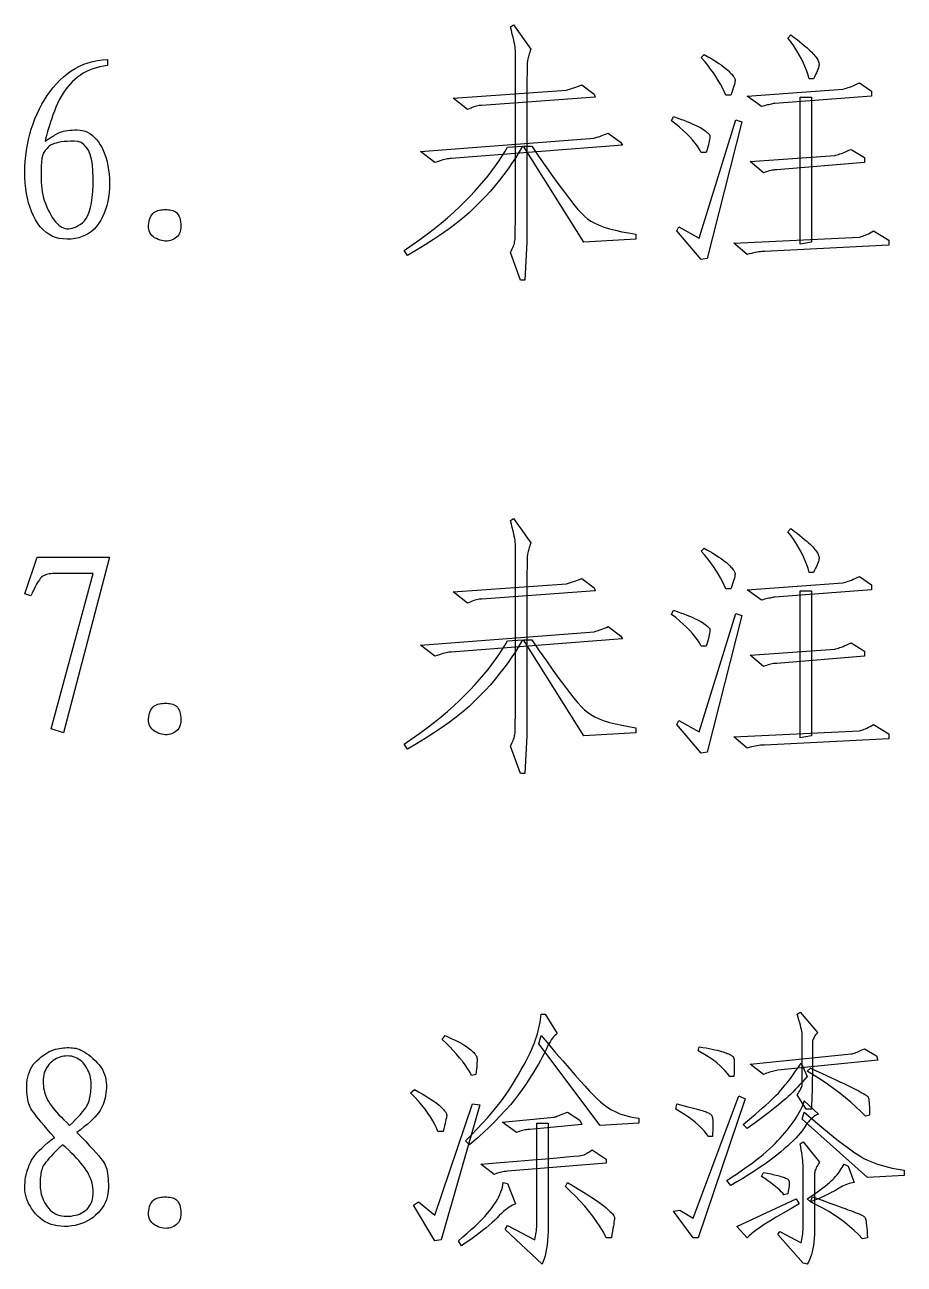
# Model space of a CAD drawing. Extents: x 0 to 420, y 0 to 297.
# Drawn here: x 58.47 to 73.63, y 18.81 to 40.15 of the extents above; entities that cross this region are included whole.
import ezdxf

# ---------------------------------------------------------------- set-up
doc = ezdxf.new("R2010")
doc.units = 0

msp = doc.modelspace()

# ---------------------------------------------------------------- linework, layer by layer
at = {"color": 7, "lineweight": 25}
for points in [[(66.921, 36.45), (66.923, 36.483), (66.924, 36.546), (66.925, 36.637), (66.927, 36.756), (66.928, 36.904), (66.928, 37.081), (66.929, 37.287), (66.929, 37.521), (66.93, 37.784), (66.93, 38.076), (66.93, 38.367), (66.93, 38.63), (66.93, 38.863), (66.93, 39.068), (66.93, 39.244), (66.93, 39.392), (66.93, 39.51), (66.93, 39.6), (66.93, 39.661), (66.93, 39.693), (66.929, 39.713), (66.926, 39.738), (66.922, 39.768), (66.916, 39.802), (66.908, 39.842), (66.898, 39.887), (66.887, 39.936), (66.874, 39.991), (66.859, 40.05), (66.842, 40.115), (66.895, 40.15), (67.193, 39.728), (67.183, 39.7), (67.174, 39.674), (67.166, 39.648), (67.158, 39.624), (67.152, 39.6), (67.146, 39.578), (67.141, 39.557), (67.137, 39.537), (67.134, 39.517), (67.132, 39.499), (67.13, 39.453), (67.129, 39.347), (67.127, 39.184), (67.126, 38.962), (67.125, 38.682), (67.125, 38.343), (67.124, 37.947), (67.123, 37.491), (67.123, 36.978), (67.123, 36.406), (67.088, 35.755), (67.018, 35.755), (66.842, 36.23), (66.855, 36.254), (66.868, 36.278), (66.879, 36.301), (66.888, 36.324), (66.897, 36.346), (66.904, 36.368), (66.91, 36.389), (66.915, 36.41), (66.919, 36.43)], [(72.054, 39.658), (72.072, 39.637), (72.089, 39.617), (72.104, 39.597), (72.117, 39.579), (72.129, 39.561), (72.138, 39.544), (72.146, 39.527), (72.152, 39.511), (72.157, 39.496), (72.159, 39.482), (72.16, 39.467), (72.158, 39.449), (72.154, 39.429), (72.148, 39.406), (72.139, 39.381), (72.129, 39.353), (72.116, 39.323), (72.1, 39.291), (72.083, 39.256), (72.063, 39.218), (71.992, 39.218), (71.973, 39.285), (71.949, 39.353), (71.922, 39.422), (71.891, 39.491), (71.856, 39.561), (71.817, 39.632), (71.774, 39.703), (71.728, 39.775), (71.677, 39.848), (71.623, 39.921), (71.676, 39.974), (71.73, 39.933), (71.781, 39.894), (71.828, 39.857), (71.871, 39.822), (71.911, 39.789), (71.947, 39.759), (71.979, 39.73), (72.008, 39.704), (72.033, 39.68)], [(59.775, 38.084), (59.806, 38.032), (59.832, 37.976), (59.856, 37.917), (59.877, 37.855), (59.894, 37.79), (59.908, 37.722), (59.919, 37.65), (59.927, 37.575), (59.932, 37.497), (59.934, 37.416), (59.932, 37.335), (59.926, 37.257), (59.917, 37.181), (59.904, 37.108), (59.888, 37.038), (59.867, 36.971), (59.843, 36.907), (59.816, 36.845), (59.784, 36.787), (59.749, 36.731), (59.71, 36.679), (59.668, 36.633), (59.623, 36.592), (59.573, 36.556), (59.521, 36.526), (59.464, 36.502), (59.405, 36.483), (59.341, 36.469), (59.275, 36.461), (59.204, 36.458), (59.134, 36.462), (59.067, 36.472), (59.004, 36.488), (58.944, 36.512), (58.888, 36.542), (58.835, 36.579), (58.786, 36.622), (58.74, 36.672), (58.698, 36.729), (58.659, 36.792), (58.624, 36.861), (58.593, 36.932), (58.565, 37.006), (58.541, 37.083), (58.521, 37.164), (58.504, 37.247), (58.491, 37.333), (58.482, 37.422), (58.477, 37.515), (58.475, 37.61), (58.476, 37.706), (58.482, 37.801), (58.491, 37.896), (58.503, 37.989), (58.519, 38.082), (58.538, 38.174), (58.561, 38.265), (58.587, 38.355), (58.617, 38.444), (58.65, 38.533), (58.687, 38.619), (58.726, 38.702), (58.769, 38.782), (58.814, 38.859), (58.861, 38.932), (58.912, 39.003), (58.965, 39.07), (59.022, 39.134), (59.081, 39.195), (59.143, 39.253), (59.207, 39.307), (59.274, 39.355), (59.344, 39.398), (59.415, 39.436), (59.49, 39.469), (59.567, 39.496), (59.646, 39.518), (59.728, 39.535), (59.812, 39.546), (59.899, 39.552), (59.899, 39.447), (59.833, 39.438), (59.769, 39.426), (59.708, 39.411), (59.648, 39.392), (59.591, 39.37), (59.536, 39.344), (59.483, 39.316), (59.432, 39.284), (59.383, 39.248), (59.336, 39.209), (59.291, 39.167), (59.249, 39.123), (59.208, 39.075), (59.17, 39.025), (59.134, 38.972), (59.1, 38.916), (59.068, 38.857), (59.038, 38.796), (59.01, 38.732), (58.984, 38.664), (58.961, 38.598), (58.939, 38.534), (58.919, 38.474), (58.9, 38.417), (58.883, 38.363), (58.868, 38.313), (58.855, 38.266), (58.844, 38.223), (58.834, 38.183), (58.826, 38.146), (58.847, 38.16), (58.868, 38.174), (58.89, 38.187), (58.911, 38.201), (58.932, 38.214), (58.953, 38.227), (58.974, 38.24), (58.995, 38.253), (59.016, 38.265), (59.037, 38.278), (59.06, 38.289), (59.085, 38.3), (59.112, 38.309), (59.143, 38.317), (59.176, 38.324), (59.211, 38.329), (59.249, 38.334), (59.29, 38.337), (59.334, 38.339), (59.38, 38.339), (59.427, 38.337), (59.472, 38.329), (59.515, 38.316), (59.557, 38.298), (59.598, 38.275), (59.636, 38.247), (59.673, 38.214), (59.709, 38.176), (59.743, 38.133)], [(70.182, 39.64), (70.24, 39.606), (70.294, 39.573), (70.344, 39.542), (70.39, 39.512), (70.432, 39.484), (70.471, 39.458), (70.505, 39.433), (70.536, 39.409), (70.563, 39.388), (70.586, 39.368), (70.606, 39.349), (70.625, 39.331), (70.641, 39.313), (70.656, 39.297), (70.67, 39.282), (70.681, 39.267), (70.691, 39.254), (70.699, 39.241), (70.705, 39.229), (70.709, 39.218), (70.712, 39.206), (70.712, 39.19), (70.71, 39.171), (70.706, 39.148), (70.7, 39.121), (70.692, 39.092), (70.682, 39.058), (70.67, 39.021), (70.655, 38.981), (70.639, 38.937), (70.551, 38.937), (70.525, 39), (70.495, 39.064), (70.461, 39.128), (70.424, 39.193), (70.384, 39.258), (70.34, 39.323), (70.292, 39.388), (70.242, 39.454), (70.187, 39.521), (70.129, 39.587)], [(66.104, 38.691), (65.858, 38.884), (67.809, 39.025), (67.824, 39.029), (67.842, 39.034), (67.862, 39.04), (67.885, 39.047), (67.91, 39.056), (67.937, 39.065), (67.967, 39.075), (68, 39.087), (68.035, 39.099), (68.072, 39.113), (68.283, 38.954), (68.301, 38.902), (66.35, 38.761), (66.328, 38.76), (66.306, 38.758), (66.283, 38.755), (66.26, 38.75), (66.235, 38.744), (66.21, 38.736), (66.185, 38.727), (66.158, 38.716), (66.131, 38.704)], [(72.572, 39.042), (72.591, 39.047), (72.612, 39.052), (72.635, 39.059), (72.66, 39.068), (72.687, 39.077), (72.716, 39.089), (72.747, 39.101), (72.78, 39.115), (72.816, 39.131), (72.854, 39.148), (73.065, 39.007), (73.065, 38.919), (71.395, 38.796), (71.377, 38.793), (71.357, 38.789), (71.337, 38.784), (71.316, 38.779), (71.294, 38.774), (71.27, 38.769), (71.246, 38.763), (71.22, 38.757), (71.194, 38.75), (71.166, 38.744), (70.92, 38.919)], [(71.834, 36.37), (71.834, 38.902), (72.027, 38.902), (72.027, 36.406)], [(70.278, 38.243), (70.279, 38.232), (70.279, 38.217), (70.277, 38.198), (70.273, 38.175), (70.267, 38.148), (70.26, 38.117), (70.252, 38.082), (70.242, 38.043), (70.23, 38), (70.217, 37.952), (70.129, 37.952), (70.099, 38.005), (70.064, 38.059), (70.024, 38.112), (69.98, 38.166), (69.931, 38.221), (69.878, 38.275), (69.82, 38.33), (69.758, 38.386), (69.691, 38.441), (69.619, 38.497), (69.654, 38.568), (69.716, 38.547), (69.774, 38.526), (69.829, 38.506), (69.881, 38.486), (69.929, 38.467), (69.974, 38.447), (70.016, 38.429), (70.054, 38.41), (70.089, 38.392), (70.12, 38.374), (70.149, 38.357), (70.174, 38.341), (70.197, 38.326), (70.217, 38.311), (70.234, 38.297), (70.249, 38.285), (70.26, 38.273), (70.269, 38.262), (70.275, 38.252)], [(70.234, 36.124), (70.129, 36.107), (69.707, 36.599), (69.742, 36.669), (70.094, 36.476), (70.727, 38.515), (70.832, 38.48)], [(68.529, 38.286), (68.74, 38.128), (68.775, 38.076), (65.822, 37.847), (65.804, 37.846), (65.783, 37.844), (65.76, 37.841), (65.735, 37.836), (65.708, 37.829), (65.679, 37.822), (65.648, 37.813), (65.614, 37.802), (65.579, 37.79), (65.541, 37.777), (65.295, 37.97), (68.283, 38.199), (68.298, 38.203), (68.316, 38.208), (68.335, 38.214), (68.356, 38.221), (68.38, 38.229), (68.406, 38.239), (68.433, 38.249), (68.463, 38.26), (68.495, 38.273)], [(58.756, 37.495), (58.757, 37.439), (58.761, 37.384), (58.767, 37.329), (58.776, 37.275), (58.787, 37.221), (58.8, 37.167), (58.816, 37.115), (58.835, 37.062), (58.856, 37.011), (58.879, 36.959), (58.904, 36.91), (58.929, 36.865), (58.954, 36.825), (58.98, 36.788), (59.006, 36.755), (59.033, 36.726), (59.06, 36.702), (59.087, 36.681), (59.115, 36.664), (59.143, 36.652), (59.171, 36.643), (59.201, 36.638), (59.231, 36.637), (59.262, 36.64), (59.294, 36.647), (59.327, 36.658), (59.361, 36.673), (59.396, 36.691), (59.431, 36.713), (59.468, 36.74), (59.503, 36.773), (59.534, 36.816), (59.562, 36.868), (59.586, 36.931), (59.606, 37.003), (59.623, 37.086), (59.636, 37.178), (59.645, 37.28), (59.651, 37.391), (59.652, 37.513), (59.649, 37.633), (59.639, 37.741), (59.623, 37.836), (59.6, 37.918), (59.571, 37.988), (59.535, 38.045), (59.493, 38.089), (59.444, 38.121), (59.389, 38.14), (59.327, 38.146), (59.264, 38.145), (59.206, 38.142), (59.152, 38.138), (59.102, 38.132), (59.057, 38.124), (59.016, 38.114), (58.98, 38.103), (58.948, 38.09), (58.92, 38.075), (58.897, 38.058), (58.876, 38.04), (58.858, 38.022), (58.841, 38.004), (58.826, 37.986), (58.813, 37.968), (58.802, 37.949), (58.792, 37.931), (58.784, 37.912), (58.778, 37.893), (58.774, 37.873), (58.77, 37.852), (58.767, 37.827), (58.765, 37.799), (58.762, 37.767), (58.76, 37.731), (58.759, 37.691), (58.758, 37.648), (58.757, 37.601), (58.756, 37.55)], [(67.053, 38.058), (66.995, 37.96), (66.934, 37.862), (66.869, 37.765), (66.801, 37.668), (66.73, 37.572), (66.655, 37.477), (66.577, 37.382), (66.496, 37.287), (66.411, 37.193), (66.323, 37.1), (66.23, 37.007), (66.13, 36.914), (66.022, 36.821), (65.907, 36.729), (65.785, 36.636), (65.656, 36.544), (65.519, 36.452), (65.376, 36.36), (65.225, 36.269), (65.066, 36.177), (65.014, 36.265), (65.152, 36.36), (65.284, 36.454), (65.411, 36.548), (65.533, 36.642), (65.649, 36.735), (65.759, 36.828), (65.865, 36.921), (65.964, 37.013), (66.059, 37.105), (66.148, 37.197), (66.231, 37.287), (66.311, 37.377), (66.386, 37.465), (66.457, 37.551), (66.523, 37.636), (66.585, 37.72), (66.643, 37.802), (66.696, 37.883), (66.745, 37.962), (66.789, 38.04)], [(67.211, 38.058), (67.34, 37.869), (67.461, 37.695), (67.573, 37.536), (67.676, 37.393), (67.771, 37.265), (67.858, 37.152), (67.935, 37.055), (68.004, 36.972), (68.065, 36.905), (68.116, 36.854), (68.168, 36.811), (68.228, 36.771), (68.296, 36.734), (68.372, 36.699), (68.457, 36.667), (68.55, 36.638), (68.651, 36.611), (68.76, 36.587), (68.878, 36.565), (69.004, 36.546), (69.004, 36.458), (68.108, 36.406), (67.07, 38.058)], [(71.43, 37.654), (71.412, 37.653), (71.393, 37.652), (71.372, 37.649), (71.351, 37.645), (71.329, 37.64), (71.305, 37.635), (71.281, 37.628), (71.255, 37.62), (71.229, 37.611), (71.201, 37.601), (70.973, 37.794), (72.432, 37.9), (72.45, 37.904), (72.471, 37.91), (72.494, 37.917), (72.519, 37.925), (72.546, 37.935), (72.575, 37.946), (72.606, 37.959), (72.64, 37.973), (72.675, 37.988), (72.713, 38.005), (72.941, 37.865), (72.941, 37.777)], [(61.041, 36.458), (61.013, 36.446), (60.984, 36.436), (60.955, 36.43), (60.926, 36.426), (60.896, 36.425), (60.866, 36.428), (60.836, 36.433), (60.805, 36.441), (60.774, 36.453), (60.742, 36.467), (60.712, 36.484), (60.686, 36.503), (60.664, 36.524), (60.645, 36.547), (60.63, 36.573), (60.619, 36.6), (60.611, 36.63), (60.607, 36.661), (60.607, 36.695), (60.61, 36.731), (60.617, 36.766), (60.625, 36.799), (60.636, 36.828), (60.648, 36.855), (60.663, 36.878), (60.68, 36.899), (60.699, 36.916), (60.72, 36.931), (60.743, 36.942), (60.769, 36.951), (60.795, 36.957), (60.821, 36.962), (60.847, 36.965), (60.873, 36.967), (60.898, 36.968), (60.924, 36.967), (60.949, 36.965), (60.974, 36.962), (60.999, 36.957), (61.024, 36.951), (61.047, 36.942), (61.069, 36.93), (61.088, 36.915), (61.105, 36.897), (61.12, 36.876), (61.133, 36.851), (61.144, 36.824), (61.153, 36.793), (61.16, 36.759), (61.164, 36.722), (61.166, 36.685), (61.165, 36.65), (61.16, 36.617), (61.153, 36.587), (61.142, 36.559), (61.128, 36.534), (61.111, 36.512), (61.091, 36.491), (61.068, 36.474)], [(71.219, 36.247), (71.197, 36.247), (71.173, 36.245), (71.148, 36.243), (71.12, 36.239), (71.091, 36.234), (71.061, 36.228), (71.028, 36.222), (70.994, 36.214), (70.958, 36.205), (70.92, 36.195), (70.691, 36.388), (72.854, 36.494), (72.872, 36.498), (72.892, 36.503), (72.913, 36.51), (72.935, 36.519), (72.959, 36.529), (72.984, 36.54), (73.011, 36.553), (73.039, 36.567), (73.069, 36.582), (73.1, 36.599), (73.363, 36.441), (73.363, 36.353)], [(66.921, 27.95), (66.923, 27.983), (66.924, 28.046), (66.925, 28.137), (66.927, 28.256), (66.928, 28.404), (66.928, 28.581), (66.929, 28.787), (66.929, 29.021), (66.93, 29.284), (66.93, 29.576), (66.93, 29.867), (66.93, 30.13), (66.93, 30.363), (66.93, 30.568), (66.93, 30.744), (66.93, 30.892), (66.93, 31.01), (66.93, 31.1), (66.93, 31.161), (66.93, 31.193), (66.929, 31.213), (66.926, 31.238), (66.922, 31.268), (66.916, 31.302), (66.908, 31.342), (66.898, 31.387), (66.887, 31.436), (66.874, 31.491), (66.859, 31.55), (66.842, 31.615), (66.895, 31.65), (67.193, 31.228), (67.183, 31.2), (67.174, 31.174), (67.166, 31.148), (67.158, 31.124), (67.152, 31.1), (67.146, 31.078), (67.141, 31.057), (67.137, 31.037), (67.134, 31.017), (67.132, 30.999), (67.13, 30.953), (67.129, 30.847), (67.127, 30.684), (67.126, 30.462), (67.125, 30.182), (67.125, 29.843), (67.124, 29.447), (67.123, 28.991), (67.123, 28.478), (67.123, 27.906), (67.088, 27.255), (67.018, 27.255), (66.842, 27.73), (66.855, 27.754), (66.868, 27.778), (66.879, 27.801), (66.888, 27.824), (66.897, 27.846), (66.904, 27.868), (66.91, 27.889), (66.915, 27.91), (66.919, 27.93)], [(72.054, 31.158), (72.072, 31.137), (72.089, 31.117), (72.104, 31.097), (72.117, 31.079), (72.129, 31.061), (72.138, 31.044), (72.146, 31.027), (72.152, 31.011), (72.157, 30.996), (72.159, 30.982), (72.16, 30.967), (72.158, 30.949), (72.154, 30.929), (72.148, 30.906), (72.139, 30.881), (72.129, 30.853), (72.116, 30.823), (72.1, 30.791), (72.083, 30.756), (72.063, 30.718), (71.992, 30.718), (71.973, 30.785), (71.949, 30.853), (71.922, 30.922), (71.891, 30.991), (71.856, 31.061), (71.817, 31.132), (71.774, 31.203), (71.728, 31.275), (71.677, 31.348), (71.623, 31.421), (71.676, 31.474), (71.73, 31.433), (71.781, 31.394), (71.828, 31.357), (71.871, 31.322), (71.911, 31.289), (71.947, 31.259), (71.979, 31.23), (72.008, 31.204), (72.033, 31.18)], [(58.984, 30.701), (58.954, 30.7), (58.925, 30.698), (58.897, 30.694), (58.872, 30.689), (58.848, 30.683), (58.826, 30.675), (58.806, 30.666), (58.788, 30.656), (58.771, 30.644), (58.756, 30.63), (58.742, 30.614), (58.726, 30.595), (58.711, 30.572), (58.694, 30.546), (58.677, 30.516), (58.659, 30.483), (58.64, 30.446), (58.621, 30.405), (58.601, 30.361), (58.58, 30.314), (58.475, 30.349), (58.686, 30.982), (59.934, 30.982), (59.143, 27.958), (58.932, 28.029), (59.652, 30.701)], [(70.182, 31.14), (70.24, 31.106), (70.294, 31.073), (70.344, 31.042), (70.39, 31.012), (70.432, 30.984), (70.471, 30.958), (70.505, 30.933), (70.536, 30.909), (70.563, 30.888), (70.586, 30.868), (70.606, 30.849), (70.625, 30.831), (70.641, 30.813), (70.656, 30.797), (70.67, 30.782), (70.681, 30.767), (70.691, 30.754), (70.699, 30.741), (70.705, 30.729), (70.709, 30.718), (70.712, 30.706), (70.712, 30.69), (70.71, 30.671), (70.706, 30.648), (70.7, 30.621), (70.692, 30.592), (70.682, 30.558), (70.67, 30.521), (70.655, 30.481), (70.639, 30.437), (70.551, 30.437), (70.525, 30.5), (70.495, 30.564), (70.461, 30.628), (70.424, 30.693), (70.384, 30.758), (70.34, 30.823), (70.292, 30.888), (70.242, 30.954), (70.187, 31.021), (70.129, 31.087)], [(66.104, 30.191), (65.858, 30.384), (67.809, 30.525), (67.824, 30.529), (67.842, 30.534), (67.862, 30.54), (67.885, 30.547), (67.91, 30.556), (67.937, 30.565), (67.967, 30.575), (68, 30.587), (68.035, 30.599), (68.072, 30.613), (68.283, 30.454), (68.301, 30.402), (66.35, 30.261), (66.328, 30.26), (66.306, 30.258), (66.283, 30.255), (66.26, 30.25), (66.235, 30.244), (66.21, 30.236), (66.185, 30.227), (66.158, 30.216), (66.131, 30.204)], [(72.572, 30.542), (72.591, 30.547), (72.612, 30.552), (72.635, 30.559), (72.66, 30.568), (72.687, 30.577), (72.716, 30.589), (72.747, 30.601), (72.78, 30.615), (72.816, 30.631), (72.854, 30.648), (73.065, 30.507), (73.065, 30.419), (71.395, 30.296), (71.377, 30.293), (71.357, 30.289), (71.337, 30.284), (71.316, 30.279), (71.294, 30.274), (71.27, 30.269), (71.246, 30.263), (71.22, 30.257), (71.194, 30.25), (71.166, 30.244), (70.92, 30.419)], [(71.834, 27.87), (71.834, 30.402), (72.027, 30.402), (72.027, 27.906)], [(70.278, 29.743), (70.279, 29.732), (70.279, 29.717), (70.277, 29.698), (70.273, 29.675), (70.267, 29.648), (70.26, 29.617), (70.252, 29.582), (70.242, 29.543), (70.23, 29.5), (70.217, 29.452), (70.129, 29.452), (70.099, 29.505), (70.064, 29.559), (70.024, 29.612), (69.98, 29.666), (69.931, 29.721), (69.878, 29.775), (69.82, 29.83), (69.758, 29.886), (69.691, 29.941), (69.619, 29.997), (69.654, 30.068), (69.716, 30.047), (69.774, 30.026), (69.829, 30.006), (69.881, 29.986), (69.929, 29.967), (69.974, 29.948), (70.016, 29.929), (70.054, 29.91), (70.089, 29.892), (70.12, 29.874), (70.149, 29.857), (70.174, 29.841), (70.197, 29.826), (70.217, 29.811), (70.234, 29.797), (70.249, 29.785), (70.26, 29.773), (70.269, 29.762), (70.275, 29.752)], [(70.234, 27.624), (70.129, 27.607), (69.707, 28.099), (69.742, 28.169), (70.094, 27.976), (70.727, 30.015), (70.832, 29.98)], [(68.529, 29.786), (68.74, 29.628), (68.775, 29.576), (65.822, 29.347), (65.804, 29.346), (65.783, 29.344), (65.76, 29.341), (65.735, 29.336), (65.708, 29.329), (65.679, 29.322), (65.648, 29.313), (65.614, 29.302), (65.579, 29.29), (65.541, 29.277), (65.295, 29.47), (68.283, 29.699), (68.298, 29.703), (68.316, 29.708), (68.335, 29.714), (68.356, 29.721), (68.38, 29.729), (68.406, 29.739), (68.433, 29.749), (68.463, 29.76), (68.495, 29.773)], [(67.053, 29.558), (66.995, 29.46), (66.934, 29.362), (66.869, 29.265), (66.801, 29.168), (66.73, 29.072), (66.655, 28.977), (66.577, 28.882), (66.496, 28.787), (66.411, 28.693), (66.323, 28.6), (66.23, 28.507), (66.13, 28.414), (66.022, 28.321), (65.907, 28.229), (65.785, 28.136), (65.656, 28.044), (65.519, 27.952), (65.376, 27.86), (65.225, 27.769), (65.066, 27.677), (65.014, 27.765), (65.152, 27.86), (65.284, 27.954), (65.411, 28.048), (65.533, 28.142), (65.649, 28.235), (65.759, 28.328), (65.865, 28.421), (65.964, 28.513), (66.059, 28.605), (66.148, 28.697), (66.231, 28.787), (66.311, 28.877), (66.386, 28.965), (66.457, 29.051), (66.523, 29.136), (66.585, 29.22), (66.643, 29.302), (66.696, 29.383), (66.745, 29.462), (66.789, 29.54)], [(67.211, 29.558), (67.34, 29.369), (67.461, 29.195), (67.573, 29.036), (67.676, 28.893), (67.771, 28.765), (67.858, 28.652), (67.935, 28.555), (68.004, 28.472), (68.065, 28.405), (68.116, 28.354), (68.168, 28.311), (68.228, 28.271), (68.296, 28.234), (68.372, 28.199), (68.457, 28.167), (68.55, 28.138), (68.651, 28.111), (68.76, 28.087), (68.878, 28.065), (69.004, 28.046), (69.004, 27.958), (68.108, 27.906), (67.07, 29.558)], [(71.43, 29.154), (71.412, 29.153), (71.393, 29.152), (71.372, 29.149), (71.351, 29.145), (71.329, 29.14), (71.305, 29.135), (71.281, 29.128), (71.255, 29.12), (71.229, 29.111), (71.201, 29.101), (70.973, 29.294), (72.432, 29.4), (72.45, 29.404), (72.471, 29.41), (72.494, 29.417), (72.519, 29.425), (72.546, 29.435), (72.575, 29.446), (72.606, 29.459), (72.64, 29.473), (72.675, 29.488), (72.713, 29.505), (72.941, 29.365), (72.941, 29.277)], [(61.041, 27.958), (61.013, 27.946), (60.984, 27.936), (60.955, 27.93), (60.926, 27.926), (60.896, 27.925), (60.866, 27.928), (60.836, 27.933), (60.805, 27.941), (60.774, 27.953), (60.742, 27.967), (60.712, 27.984), (60.686, 28.003), (60.664, 28.024), (60.645, 28.047), (60.63, 28.073), (60.619, 28.1), (60.611, 28.13), (60.607, 28.161), (60.607, 28.195), (60.61, 28.231), (60.617, 28.266), (60.625, 28.299), (60.636, 28.328), (60.648, 28.355), (60.663, 28.378), (60.68, 28.399), (60.699, 28.416), (60.72, 28.431), (60.743, 28.442), (60.769, 28.451), (60.795, 28.457), (60.821, 28.462), (60.847, 28.465), (60.873, 28.467), (60.898, 28.468), (60.924, 28.467), (60.949, 28.465), (60.974, 28.462), (60.999, 28.457), (61.024, 28.451), (61.047, 28.442), (61.069, 28.43), (61.088, 28.415), (61.105, 28.397), (61.12, 28.376), (61.133, 28.351), (61.144, 28.324), (61.153, 28.293), (61.16, 28.259), (61.164, 28.222), (61.166, 28.185), (61.165, 28.15), (61.16, 28.117), (61.153, 28.087), (61.142, 28.059), (61.128, 28.034), (61.111, 28.012), (61.091, 27.991), (61.068, 27.974)], [(71.219, 27.747), (71.197, 27.747), (71.173, 27.745), (71.148, 27.743), (71.12, 27.739), (71.091, 27.734), (71.061, 27.728), (71.028, 27.722), (70.994, 27.714), (70.958, 27.705), (70.92, 27.695), (70.691, 27.888), (72.854, 27.994), (72.872, 27.998), (72.892, 28.003), (72.913, 28.01), (72.935, 28.019), (72.959, 28.029), (72.984, 28.04), (73.011, 28.053), (73.039, 28.067), (73.069, 28.082), (73.1, 28.099), (73.363, 27.941), (73.363, 27.853)], [(66.068, 20.935), (66.171, 21.036), (66.27, 21.137), (66.363, 21.236), (66.451, 21.334), (66.534, 21.432), (66.613, 21.528), (66.686, 21.623), (66.755, 21.717), (66.818, 21.81), (66.877, 21.902), (66.931, 21.991), (66.982, 22.077), (67.029, 22.159), (67.073, 22.236), (67.112, 22.31), (67.148, 22.381), (67.18, 22.447), (67.209, 22.509), (67.234, 22.568), (67.255, 22.622), (67.274, 22.675), (67.29, 22.726), (67.306, 22.777), (67.32, 22.828), (67.332, 22.877), (67.343, 22.926), (67.352, 22.974), (67.359, 23.022), (67.365, 23.069), (67.369, 23.115), (67.44, 23.115), (67.65, 22.781), (67.629, 22.765), (67.608, 22.746), (67.587, 22.723), (67.566, 22.698), (67.545, 22.669), (67.524, 22.636), (67.503, 22.6), (67.482, 22.561), (67.461, 22.519), (67.44, 22.473), (67.417, 22.424), (67.39, 22.371), (67.36, 22.314), (67.326, 22.254), (67.288, 22.19), (67.247, 22.122), (67.201, 22.05), (67.153, 21.975), (67.1, 21.896), (67.044, 21.814), (66.983, 21.728), (66.915, 21.641), (66.841, 21.551), (66.76, 21.459), (66.673, 21.366), (66.579, 21.27), (66.479, 21.172), (66.372, 21.071), (66.259, 20.969), (66.139, 20.865)], [(72.133, 22.798), (72.116, 22.777), (72.101, 22.757), (72.088, 22.738), (72.077, 22.719), (72.067, 22.702), (72.059, 22.684), (72.053, 22.668), (72.049, 22.652), (72.046, 22.637), (72.045, 22.622), (72.045, 22.606), (72.045, 22.583), (72.045, 22.556), (72.045, 22.523), (72.045, 22.484), (72.045, 22.44), (72.045, 22.39), (72.045, 22.336), (72.045, 22.275), (72.045, 22.209), (72.045, 22.14), (72.044, 22.07), (72.043, 22), (72.042, 21.928), (72.041, 21.856), (72.039, 21.782), (72.036, 21.708), (72.034, 21.633), (72.031, 21.557), (72.027, 21.48), (71.94, 21.48), (71.781, 21.726), (71.798, 21.75), (71.813, 21.773), (71.826, 21.794), (71.838, 21.815), (71.847, 21.834), (71.855, 21.851), (71.861, 21.868), (71.866, 21.883), (71.868, 21.898), (71.869, 21.911), (71.869, 21.926), (71.869, 21.947), (71.869, 21.974), (71.869, 22.006), (71.869, 22.045), (71.869, 22.089), (71.869, 22.139), (71.869, 22.195), (71.869, 22.256), (71.869, 22.324), (71.869, 22.391), (71.869, 22.453), (71.869, 22.51), (71.869, 22.561), (71.869, 22.607), (71.869, 22.647), (71.869, 22.682), (71.869, 22.712), (71.869, 22.736), (71.869, 22.754), (71.868, 22.772), (71.866, 22.794), (71.861, 22.82), (71.855, 22.85), (71.847, 22.884), (71.838, 22.922), (71.826, 22.964), (71.813, 23.01), (71.798, 23.06), (71.781, 23.115), (71.834, 23.15)], [(65.664, 22.675), (65.717, 22.745), (65.778, 22.718), (65.835, 22.691), (65.888, 22.666), (65.936, 22.641), (65.981, 22.618), (66.021, 22.596), (66.056, 22.574), (66.088, 22.554), (66.116, 22.535), (66.139, 22.517), (66.159, 22.5), (66.177, 22.483), (66.194, 22.467), (66.209, 22.452), (66.222, 22.438), (66.234, 22.424), (66.243, 22.411), (66.251, 22.399), (66.257, 22.387), (66.262, 22.376), (66.265, 22.364), (66.267, 22.347), (66.268, 22.327), (66.267, 22.303), (66.266, 22.275), (66.264, 22.243), (66.261, 22.208), (66.256, 22.168), (66.251, 22.125), (66.244, 22.077), (66.174, 22.06), (66.14, 22.12), (66.103, 22.18), (66.062, 22.241), (66.016, 22.302), (65.967, 22.363), (65.914, 22.425), (65.858, 22.487), (65.797, 22.549), (65.733, 22.612)], [(69.057, 21.322), (69.057, 21.234), (68.389, 21.199), (67.334, 22.605), (67.369, 22.745), (67.502, 22.589), (67.627, 22.443), (67.744, 22.308), (67.853, 22.183), (67.954, 22.069), (68.046, 21.965), (68.131, 21.872), (68.207, 21.789), (68.276, 21.717), (68.336, 21.656), (68.394, 21.602), (68.455, 21.552), (68.519, 21.507), (68.586, 21.467), (68.657, 21.432), (68.73, 21.4), (68.807, 21.374), (68.887, 21.352), (68.97, 21.334)], [(59.371, 21.076), (59.452, 20.994), (59.526, 20.919), (59.592, 20.849), (59.651, 20.786), (59.703, 20.728), (59.748, 20.677), (59.785, 20.631), (59.816, 20.592), (59.839, 20.558), (59.855, 20.531), (59.866, 20.504), (59.877, 20.475), (59.886, 20.443), (59.894, 20.407), (59.901, 20.368), (59.906, 20.326), (59.911, 20.281), (59.914, 20.233), (59.915, 20.181), (59.916, 20.126), (59.914, 20.071), (59.907, 20.017), (59.896, 19.965), (59.881, 19.915), (59.861, 19.867), (59.837, 19.82), (59.808, 19.776), (59.775, 19.733), (59.738, 19.691), (59.696, 19.652), (59.651, 19.615), (59.605, 19.582), (59.556, 19.553), (59.505, 19.528), (59.452, 19.507), (59.398, 19.489), (59.341, 19.476), (59.283, 19.466), (59.223, 19.46), (59.16, 19.458), (59.098, 19.461), (59.039, 19.467), (58.982, 19.478), (58.928, 19.494), (58.877, 19.513), (58.828, 19.537), (58.782, 19.566), (58.738, 19.599), (58.698, 19.636), (58.659, 19.678), (58.624, 19.722), (58.593, 19.766), (58.565, 19.811), (58.541, 19.855), (58.521, 19.9), (58.504, 19.945), (58.491, 19.99), (58.482, 20.035), (58.477, 20.081), (58.475, 20.126), (58.476, 20.172), (58.479, 20.217), (58.483, 20.261), (58.49, 20.305), (58.499, 20.348), (58.51, 20.391), (58.522, 20.433), (58.537, 20.475), (58.553, 20.516), (58.571, 20.557), (58.593, 20.598), (58.619, 20.639), (58.649, 20.681), (58.684, 20.723), (58.723, 20.766), (58.766, 20.809), (58.814, 20.853), (58.867, 20.897), (58.923, 20.942), (58.984, 20.988), (58.92, 21.062), (58.861, 21.131), (58.808, 21.195), (58.759, 21.253), (58.716, 21.306), (58.679, 21.354), (58.646, 21.396), (58.619, 21.432), (58.597, 21.463), (58.58, 21.489), (58.567, 21.513), (58.555, 21.541), (58.544, 21.571), (58.535, 21.605), (58.527, 21.642), (58.521, 21.683), (58.516, 21.726), (58.513, 21.773), (58.511, 21.822), (58.51, 21.875), (58.512, 21.929), (58.517, 21.98), (58.526, 22.029), (58.538, 22.076), (58.554, 22.121), (58.573, 22.164), (58.596, 22.205), (58.622, 22.244), (58.652, 22.28), (58.686, 22.315), (58.721, 22.347), (58.756, 22.376), (58.791, 22.403), (58.826, 22.427), (58.861, 22.449), (58.897, 22.468), (58.932, 22.484), (58.967, 22.498), (59.002, 22.509), (59.037, 22.517), (59.072, 22.523), (59.106, 22.529), (59.14, 22.533), (59.172, 22.535), (59.204, 22.537), (59.235, 22.537), (59.266, 22.536), (59.296, 22.534), (59.325, 22.53), (59.354, 22.526), (59.382, 22.519), (59.412, 22.509), (59.443, 22.496), (59.475, 22.479), (59.507, 22.46), (59.541, 22.437), (59.576, 22.411), (59.612, 22.382), (59.649, 22.35), (59.688, 22.315), (59.724, 22.277), (59.757, 22.239), (59.786, 22.199), (59.811, 22.159), (59.833, 22.117), (59.85, 22.074), (59.864, 22.031), (59.873, 21.986), (59.879, 21.94), (59.881, 21.893), (59.88, 21.846), (59.877, 21.801), (59.873, 21.757), (59.867, 21.714), (59.859, 21.673), (59.849, 21.633), (59.838, 21.595), (59.825, 21.558), (59.81, 21.523), (59.793, 21.489), (59.773, 21.454), (59.748, 21.419), (59.718, 21.381), (59.683, 21.342), (59.644, 21.302), (59.599, 21.26), (59.549, 21.216), (59.495, 21.171), (59.436, 21.124)], [(70.076, 22.482), (70.094, 22.552), (70.155, 22.542), (70.213, 22.531), (70.266, 22.521), (70.316, 22.511), (70.362, 22.502), (70.404, 22.492), (70.442, 22.483), (70.476, 22.473), (70.507, 22.464), (70.533, 22.455), (70.557, 22.447), (70.579, 22.438), (70.598, 22.43), (70.616, 22.422), (70.632, 22.414), (70.646, 22.406), (70.658, 22.398), (70.668, 22.391), (70.676, 22.383), (70.683, 22.376), (70.688, 22.367), (70.691, 22.352), (70.695, 22.332), (70.697, 22.306), (70.698, 22.275), (70.699, 22.239), (70.698, 22.198), (70.697, 22.151), (70.695, 22.099), (70.691, 22.042), (70.621, 22.042), (70.584, 22.091), (70.543, 22.139), (70.498, 22.185), (70.45, 22.231), (70.397, 22.275), (70.341, 22.319), (70.28, 22.361), (70.216, 22.402), (70.148, 22.443)], [(70.973, 22.253), (72.713, 22.429), (72.731, 22.433), (72.75, 22.438), (72.77, 22.444), (72.792, 22.452), (72.814, 22.46), (72.837, 22.469), (72.862, 22.48), (72.887, 22.491), (72.914, 22.503), (72.941, 22.517), (73.152, 22.394), (73.17, 22.324), (71.447, 22.148), (71.426, 22.144), (71.404, 22.139), (71.381, 22.134), (71.357, 22.128), (71.333, 22.121), (71.308, 22.114), (71.282, 22.106), (71.256, 22.097), (71.229, 22.088), (71.201, 22.077)], [(59.248, 21.199), (59.302, 21.25), (59.351, 21.299), (59.396, 21.345), (59.435, 21.388), (59.47, 21.429), (59.5, 21.468), (59.526, 21.503), (59.546, 21.536), (59.562, 21.566), (59.573, 21.594), (59.582, 21.621), (59.589, 21.649), (59.596, 21.678), (59.601, 21.708), (59.606, 21.739), (59.61, 21.771), (59.613, 21.805), (59.616, 21.839), (59.617, 21.874), (59.617, 21.911), (59.616, 21.947), (59.613, 21.983), (59.607, 22.018), (59.599, 22.053), (59.589, 22.086), (59.576, 22.119), (59.561, 22.152), (59.544, 22.183), (59.525, 22.214), (59.503, 22.244), (59.48, 22.273), (59.455, 22.298), (59.429, 22.321), (59.402, 22.34), (59.373, 22.357), (59.344, 22.37), (59.313, 22.38), (59.281, 22.388), (59.248, 22.392), (59.213, 22.394), (59.178, 22.393), (59.145, 22.389), (59.112, 22.383), (59.081, 22.374), (59.05, 22.363), (59.021, 22.35), (58.993, 22.334), (58.965, 22.315), (58.939, 22.294), (58.914, 22.271), (58.891, 22.246), (58.87, 22.219), (58.851, 22.191), (58.835, 22.161), (58.822, 22.13), (58.811, 22.098), (58.802, 22.064), (58.796, 22.029), (58.792, 21.992), (58.791, 21.954), (58.792, 21.916), (58.795, 21.879), (58.8, 21.842), (58.807, 21.805), (58.815, 21.77), (58.826, 21.735), (58.838, 21.701), (58.853, 21.668), (58.869, 21.635), (58.888, 21.603), (58.909, 21.57), (58.933, 21.536), (58.961, 21.5), (58.992, 21.462), (59.026, 21.423), (59.064, 21.381), (59.105, 21.338), (59.149, 21.294), (59.197, 21.247)], [(70.92, 21.146), (70.85, 21.216), (70.925, 21.278), (70.996, 21.337), (71.064, 21.394), (71.127, 21.448), (71.186, 21.5), (71.241, 21.548), (71.292, 21.595), (71.339, 21.638), (71.382, 21.679), (71.421, 21.717), (71.459, 21.756), (71.497, 21.798), (71.537, 21.845), (71.578, 21.894), (71.621, 21.948), (71.665, 22.005), (71.71, 22.066), (71.756, 22.131), (71.803, 22.199), (71.852, 22.271), (71.957, 22.042), (71.915, 21.994), (71.873, 21.947), (71.831, 21.901), (71.79, 21.857), (71.748, 21.814), (71.707, 21.772), (71.666, 21.732), (71.625, 21.694), (71.585, 21.656), (71.544, 21.62), (71.501, 21.584), (71.454, 21.545), (71.403, 21.504), (71.347, 21.46), (71.287, 21.414), (71.222, 21.365), (71.153, 21.314), (71.08, 21.26), (71.002, 21.204)], [(72.959, 21.357), (72.879, 21.437), (72.795, 21.517), (72.706, 21.596), (72.613, 21.675), (72.515, 21.752), (72.413, 21.829), (72.306, 21.906), (72.194, 21.981), (72.078, 22.056), (71.957, 22.13), (72.01, 22.183), (72.109, 22.138), (72.203, 22.096), (72.29, 22.056), (72.373, 22.018), (72.449, 21.983), (72.52, 21.95), (72.586, 21.919), (72.645, 21.89), (72.7, 21.864), (72.748, 21.84), (72.792, 21.818), (72.831, 21.798), (72.867, 21.779), (72.899, 21.761), (72.926, 21.746), (72.95, 21.732), (72.969, 21.719), (72.984, 21.708), (72.996, 21.699), (73.003, 21.691), (73.008, 21.681), (73.013, 21.667), (73.016, 21.648), (73.02, 21.623), (73.023, 21.594), (73.025, 21.56), (73.027, 21.521), (73.028, 21.477), (73.029, 21.428), (73.029, 21.374)], [(65.594, 21.093), (65.57, 21.154), (65.541, 21.215), (65.507, 21.279), (65.467, 21.343), (65.422, 21.41), (65.372, 21.477), (65.317, 21.546), (65.256, 21.616), (65.19, 21.688), (65.119, 21.761), (65.19, 21.814), (65.257, 21.776), (65.32, 21.74), (65.378, 21.707), (65.43, 21.675), (65.477, 21.645), (65.52, 21.617), (65.557, 21.59), (65.589, 21.566), (65.616, 21.544), (65.638, 21.524), (65.656, 21.505), (65.673, 21.488), (65.688, 21.471), (65.701, 21.456), (65.712, 21.442), (65.722, 21.43), (65.73, 21.419), (65.736, 21.408), (65.741, 21.4), (65.743, 21.392), (65.744, 21.383), (65.744, 21.369), (65.741, 21.35), (65.738, 21.327), (65.732, 21.3), (65.725, 21.267), (65.717, 21.231), (65.707, 21.189), (65.695, 21.144), (65.682, 21.093)], [(65.541, 19.652), (66.191, 21.568), (66.315, 21.55), (65.647, 19.23), (65.541, 19.212), (65.172, 19.827), (65.26, 19.88)], [(69.654, 19.722), (69.76, 19.74), (69.988, 19.599), (70.779, 21.708), (70.885, 21.656), (70.076, 19.265), (69.988, 19.265)], [(70.252, 21.005), (70.218, 21.054), (70.179, 21.103), (70.135, 21.151), (70.086, 21.199), (70.032, 21.247), (69.974, 21.294), (69.91, 21.341), (69.841, 21.388), (69.768, 21.434), (69.69, 21.48), (69.707, 21.568), (69.775, 21.551), (69.838, 21.535), (69.897, 21.52), (69.95, 21.506), (69.999, 21.493), (70.044, 21.481), (70.083, 21.471), (70.118, 21.461), (70.148, 21.452), (70.173, 21.445), (70.195, 21.438), (70.215, 21.43), (70.234, 21.423), (70.25, 21.415), (70.265, 21.407), (70.278, 21.399), (70.29, 21.391), (70.3, 21.383), (70.307, 21.374), (70.314, 21.366), (70.318, 21.354), (70.322, 21.337), (70.325, 21.315), (70.328, 21.287), (70.329, 21.254), (70.329, 21.215), (70.329, 21.171), (70.328, 21.121), (70.325, 21.066), (70.322, 21.005)], [(71.913, 21.172), (71.892, 21.138), (71.866, 21.102), (71.835, 21.063), (71.801, 21.023), (71.762, 20.981), (71.718, 20.937), (71.67, 20.891), (71.618, 20.843), (71.561, 20.793), (71.5, 20.742), (71.435, 20.688), (71.364, 20.634), (71.29, 20.579), (71.21, 20.522), (71.127, 20.465), (71.038, 20.406), (70.945, 20.347), (70.848, 20.286), (70.745, 20.224), (70.639, 20.161), (70.568, 20.249), (70.664, 20.312), (70.755, 20.372), (70.842, 20.431), (70.923, 20.488), (70.999, 20.544), (71.07, 20.597), (71.137, 20.649), (71.198, 20.699), (71.255, 20.748), (71.307, 20.794), (71.355, 20.84), (71.402, 20.886), (71.446, 20.931), (71.49, 20.977), (71.531, 21.023), (71.57, 21.069), (71.608, 21.114), (71.644, 21.16), (71.679, 21.206), (71.711, 21.251), (71.741, 21.296), (71.769, 21.339), (71.795, 21.381), (71.818, 21.42), (71.838, 21.458), (71.857, 21.494), (71.872, 21.528), (71.885, 21.561), (71.896, 21.591), (71.904, 21.62), (72.15, 21.392), (72.123, 21.38), (72.096, 21.366), (72.07, 21.35), (72.045, 21.331), (72.021, 21.311), (71.998, 21.288), (71.975, 21.262), (71.954, 21.234), (71.933, 21.204)], [(67.826, 21.427), (68.037, 21.286), (68.072, 21.216), (67.176, 21.128), (67.158, 21.128), (67.139, 21.126), (67.118, 21.124), (67.097, 21.12), (67.075, 21.115), (67.051, 21.109), (67.027, 21.102), (67.001, 21.095), (66.975, 21.086), (66.947, 21.076), (66.701, 21.251), (67.598, 21.339), (67.61, 21.343), (67.624, 21.348), (67.64, 21.355), (67.66, 21.362), (67.681, 21.37), (67.705, 21.379), (67.732, 21.39), (67.761, 21.401), (67.792, 21.414)], [(73.627, 20.425), (73.627, 20.337), (72.994, 20.302), (71.869, 21.304), (71.904, 21.427), (72.061, 21.292), (72.207, 21.169), (72.342, 21.057), (72.467, 20.957), (72.581, 20.869), (72.685, 20.792), (72.778, 20.727), (72.861, 20.673), (72.933, 20.631), (72.994, 20.601), (73.051, 20.577), (73.11, 20.555), (73.169, 20.533), (73.23, 20.514), (73.293, 20.495), (73.357, 20.479), (73.422, 20.463), (73.489, 20.449), (73.557, 20.436)], [(67.264, 19.23), (67.27, 19.261), (67.276, 19.293), (67.282, 19.325), (67.286, 19.356), (67.29, 19.388), (67.293, 19.42), (67.296, 19.451), (67.298, 19.483), (67.299, 19.515), (67.299, 19.546), (67.299, 21.234), (67.492, 21.234), (67.492, 19.458), (67.491, 19.373), (67.488, 19.292), (67.483, 19.215), (67.475, 19.143), (67.466, 19.076), (67.454, 19.013), (67.441, 18.955), (67.425, 18.901), (67.407, 18.852), (67.387, 18.808), (66.754, 19.406), (66.789, 19.476)], [(72.168, 20.566), (72.151, 20.538), (72.136, 20.513), (72.123, 20.489), (72.112, 20.466), (72.102, 20.445), (72.094, 20.426), (72.088, 20.408), (72.084, 20.391), (72.081, 20.377), (72.08, 20.364), (72.08, 20.342), (72.08, 20.302), (72.08, 20.244), (72.08, 20.167), (72.08, 20.071), (72.08, 19.958), (72.08, 19.825), (72.08, 19.675), (72.08, 19.505), (72.08, 19.318), (72.076, 19.253), (72.07, 19.19), (72.062, 19.132), (72.052, 19.076), (72.041, 19.023), (72.027, 18.974), (72.012, 18.928), (71.996, 18.885), (71.977, 18.845), (71.957, 18.808), (71.887, 18.826), (71.447, 19.318), (71.483, 19.37), (71.852, 19.177), (71.858, 19.206), (71.864, 19.235), (71.87, 19.266), (71.874, 19.298), (71.878, 19.331), (71.881, 19.365), (71.884, 19.4), (71.885, 19.436), (71.886, 19.473), (71.887, 19.511), (71.887, 20.46), (71.886, 20.49), (71.885, 20.522), (71.882, 20.557), (71.878, 20.595), (71.874, 20.636), (71.868, 20.68), (71.861, 20.726), (71.853, 20.775), (71.844, 20.827), (71.834, 20.882), (71.887, 20.917)], [(59.125, 20.865), (59.068, 20.81), (59.016, 20.759), (58.969, 20.712), (58.927, 20.668), (58.89, 20.627), (58.858, 20.59), (58.832, 20.557), (58.81, 20.527), (58.794, 20.501), (58.782, 20.478), (58.774, 20.456), (58.766, 20.432), (58.76, 20.406), (58.754, 20.378), (58.749, 20.348), (58.745, 20.317), (58.742, 20.283), (58.74, 20.247), (58.739, 20.21), (58.738, 20.17), (58.74, 20.13), (58.743, 20.091), (58.749, 20.052), (58.758, 20.014), (58.769, 19.977), (58.783, 19.94), (58.799, 19.904), (58.817, 19.869), (58.838, 19.835), (58.861, 19.801), (58.887, 19.769), (58.914, 19.741), (58.943, 19.716), (58.974, 19.694), (59.006, 19.676), (59.041, 19.661), (59.077, 19.649), (59.115, 19.641), (59.154, 19.636), (59.195, 19.634), (59.237, 19.635), (59.276, 19.638), (59.314, 19.644), (59.35, 19.651), (59.384, 19.661), (59.417, 19.672), (59.448, 19.686), (59.477, 19.702), (59.504, 19.72), (59.529, 19.74), (59.553, 19.762), (59.574, 19.786), (59.592, 19.812), (59.608, 19.839), (59.622, 19.869), (59.633, 19.901), (59.641, 19.935), (59.648, 19.97), (59.651, 20.008), (59.652, 20.047), (59.651, 20.087), (59.648, 20.127), (59.641, 20.167), (59.633, 20.206), (59.622, 20.245), (59.608, 20.283), (59.592, 20.322), (59.574, 20.359), (59.553, 20.397), (59.529, 20.434), (59.503, 20.471), (59.474, 20.51), (59.441, 20.55), (59.406, 20.591), (59.367, 20.634), (59.325, 20.678), (59.28, 20.722), (59.231, 20.769), (59.18, 20.816)], [(66.789, 20.408), (66.771, 20.407), (66.752, 20.405), (66.732, 20.403), (66.71, 20.399), (66.688, 20.394), (66.665, 20.389), (66.64, 20.382), (66.615, 20.374), (66.588, 20.365), (66.561, 20.355), (66.332, 20.531), (66.663, 20.558), (66.96, 20.582), (67.223, 20.604), (67.451, 20.623), (67.646, 20.64), (67.807, 20.655), (67.933, 20.667), (68.025, 20.677), (68.083, 20.684), (68.108, 20.689), (68.115, 20.693), (68.124, 20.698), (68.135, 20.704), (68.147, 20.711), (68.16, 20.72), (68.175, 20.729), (68.191, 20.739), (68.209, 20.751), (68.228, 20.763), (68.248, 20.777), (68.494, 20.619), (68.494, 20.548)], [(72.01, 19.88), (71.957, 19.933), (72.018, 19.974), (72.076, 20.014), (72.13, 20.052), (72.179, 20.088), (72.225, 20.122), (72.267, 20.154), (72.305, 20.185), (72.34, 20.214), (72.37, 20.241), (72.397, 20.267), (72.421, 20.292), (72.444, 20.317), (72.466, 20.342), (72.487, 20.368), (72.506, 20.394), (72.525, 20.421), (72.543, 20.448), (72.56, 20.475), (72.575, 20.503), (72.59, 20.531), (72.66, 20.495), (72.766, 20.214), (72.738, 20.21), (72.709, 20.204), (72.681, 20.197), (72.652, 20.188), (72.623, 20.177), (72.594, 20.165), (72.565, 20.151), (72.535, 20.135), (72.505, 20.119), (72.476, 20.1), (72.444, 20.08), (72.409, 20.06), (72.371, 20.04), (72.329, 20.018), (72.285, 19.997), (72.236, 19.974), (72.185, 19.952), (72.13, 19.928), (72.071, 19.905)], [(71.166, 20.32), (71.201, 20.39), (71.236, 20.383), (71.269, 20.376), (71.302, 20.369), (71.333, 20.362), (71.364, 20.355), (71.393, 20.348), (71.422, 20.341), (71.449, 20.334), (71.475, 20.327), (71.5, 20.32), (71.524, 20.313), (71.545, 20.306), (71.564, 20.299), (71.582, 20.292), (71.597, 20.285), (71.61, 20.278), (71.621, 20.27), (71.629, 20.263), (71.636, 20.256), (71.641, 20.249), (71.644, 20.241), (71.646, 20.229), (71.647, 20.214), (71.646, 20.196), (71.645, 20.175), (71.643, 20.15), (71.639, 20.123), (71.635, 20.092), (71.63, 20.058), (71.623, 20.021), (71.553, 20.003), (71.533, 20.029), (71.509, 20.055), (71.481, 20.083), (71.449, 20.113), (71.412, 20.144), (71.371, 20.176), (71.326, 20.21), (71.277, 20.245), (71.224, 20.282)], [(66.613, 19.608), (66.572, 19.567), (66.527, 19.524), (66.477, 19.479), (66.422, 19.433), (66.363, 19.386), (66.299, 19.337), (66.231, 19.286), (66.158, 19.234), (66.08, 19.18), (65.998, 19.124), (65.945, 19.212), (66.024, 19.278), (66.098, 19.342), (66.167, 19.404), (66.232, 19.464), (66.293, 19.522), (66.348, 19.578), (66.399, 19.632), (66.446, 19.685), (66.488, 19.735), (66.525, 19.784), (66.559, 19.831), (66.589, 19.877), (66.617, 19.922), (66.641, 19.966), (66.662, 20.01), (66.679, 20.052), (66.694, 20.094), (66.705, 20.135), (66.714, 20.175), (66.719, 20.214), (66.789, 20.197), (66.93, 19.845), (66.904, 19.836), (66.878, 19.824), (66.85, 19.809), (66.82, 19.79), (66.789, 19.768), (66.757, 19.743), (66.723, 19.714), (66.688, 19.682), (66.651, 19.647)], [(67.826, 20.214), (67.925, 20.156), (68.016, 20.101), (68.1, 20.05), (68.176, 20.002), (68.246, 19.957), (68.308, 19.916), (68.363, 19.878), (68.411, 19.843), (68.452, 19.812), (68.485, 19.784), (68.514, 19.758), (68.539, 19.734), (68.562, 19.712), (68.581, 19.692), (68.598, 19.674), (68.611, 19.657), (68.621, 19.642), (68.629, 19.629), (68.633, 19.617), (68.635, 19.608), (68.634, 19.596), (68.633, 19.58), (68.63, 19.558), (68.626, 19.532), (68.622, 19.5), (68.616, 19.463), (68.609, 19.421), (68.601, 19.374), (68.592, 19.322), (68.582, 19.265), (68.494, 19.265), (68.443, 19.359), (68.387, 19.452), (68.328, 19.543), (68.264, 19.633), (68.195, 19.722), (68.123, 19.809), (68.046, 19.895), (67.965, 19.979), (67.88, 20.062), (67.791, 20.144)], [(61.041, 19.458), (61.013, 19.446), (60.984, 19.436), (60.955, 19.43), (60.926, 19.426), (60.896, 19.425), (60.866, 19.428), (60.836, 19.433), (60.805, 19.441), (60.774, 19.453), (60.742, 19.467), (60.712, 19.484), (60.686, 19.503), (60.664, 19.524), (60.645, 19.547), (60.63, 19.573), (60.619, 19.6), (60.611, 19.63), (60.607, 19.661), (60.607, 19.695), (60.61, 19.731), (60.617, 19.766), (60.625, 19.799), (60.636, 19.828), (60.648, 19.855), (60.663, 19.878), (60.68, 19.899), (60.699, 19.916), (60.72, 19.931), (60.743, 19.942), (60.769, 19.951), (60.795, 19.957), (60.821, 19.962), (60.847, 19.965), (60.873, 19.967), (60.898, 19.968), (60.924, 19.967), (60.949, 19.965), (60.974, 19.962), (60.999, 19.957), (61.024, 19.951), (61.047, 19.942), (61.069, 19.93), (61.088, 19.915), (61.105, 19.897), (61.12, 19.876), (61.133, 19.851), (61.144, 19.824), (61.153, 19.793), (61.16, 19.759), (61.164, 19.722), (61.166, 19.685), (61.165, 19.65), (61.16, 19.617), (61.153, 19.587), (61.142, 19.559), (61.128, 19.534), (61.111, 19.512), (61.091, 19.491), (61.068, 19.474)], [(70.92, 19.265), (70.744, 19.458), (71.764, 19.933), (71.816, 19.845), (71.671, 19.763), (71.539, 19.687), (71.418, 19.616), (71.31, 19.55), (71.214, 19.489), (71.131, 19.434), (71.06, 19.384), (71.001, 19.339), (70.954, 19.299)], [(72.045, 19.968), (72.131, 19.937), (72.212, 19.908), (72.289, 19.88), (72.361, 19.854), (72.43, 19.83), (72.493, 19.807), (72.553, 19.785), (72.608, 19.766), (72.658, 19.747), (72.704, 19.731), (72.746, 19.715), (72.784, 19.701), (72.819, 19.687), (72.849, 19.675), (72.876, 19.663), (72.898, 19.652), (72.917, 19.642), (72.932, 19.632), (72.943, 19.624), (72.95, 19.617), (72.955, 19.607), (72.96, 19.591), (72.965, 19.57), (72.97, 19.543), (72.974, 19.511), (72.979, 19.473), (72.983, 19.43), (72.987, 19.38), (72.991, 19.325), (72.994, 19.265), (72.906, 19.247), (72.837, 19.32), (72.764, 19.391), (72.685, 19.459), (72.603, 19.526), (72.515, 19.59), (72.423, 19.652), (72.327, 19.713), (72.226, 19.771), (72.12, 19.826), (72.01, 19.88)]]:
    msp.add_lwpolyline(points, close=True, dxfattribs=at)

doc.saveas('drawing.dxf')
